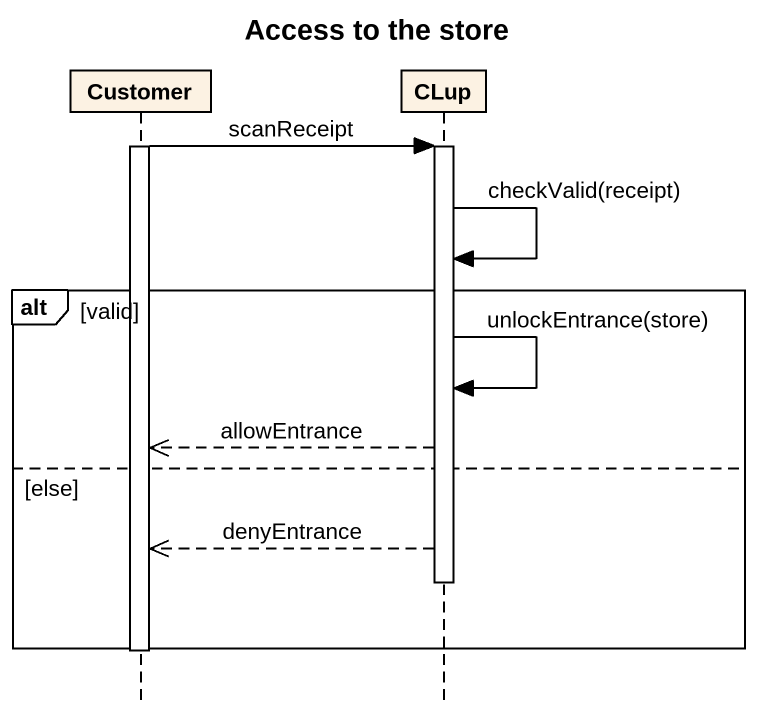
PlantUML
@startuml
title Access to the store
hide footbox
participant Customer
participant CLup

activate Customer
Customer -> CLup : scanReceipt
activate CLup
CLup -> CLup : checkValid(receipt)
alt valid
  CLup -> CLup : unlockEntrance(store)
  CLup -->> Customer : allowEntrance
else else
  CLup -->> Customer : denyEntrance
  deactivate CLup
end
deactivate Customer
@enduml
